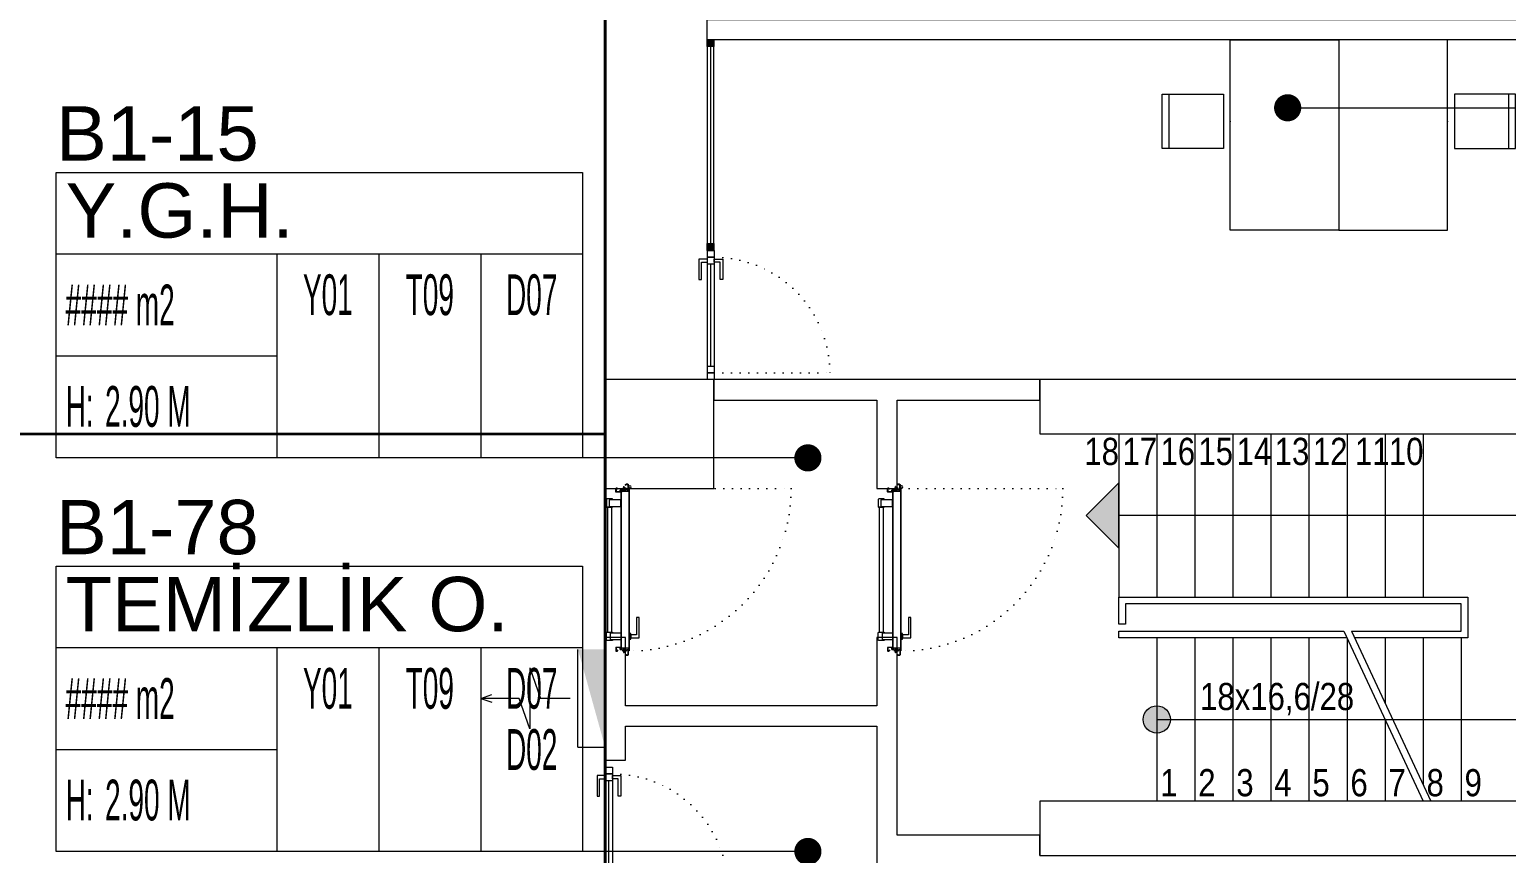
# Model space of a CAD drawing. Header units: metres. Extents: x -19121 to 152404, y -12107 to 46241.
# Drawn here: x 66816 to 67903, y 2131 to 2738 of the extents above; entities that cross this region are included whole.
import ezdxf
from ezdxf.enums import TextEntityAlignment as Align
from ezdxf.xclip import XClip

# ---------------------------------------------------------------- set-up
doc = ezdxf.new("R2010")
doc.units = ezdxf.units.M
doc.header["$LTSCALE"] = 50
doc.header["$MEASUREMENT"] = 0
doc.header["$XCLIPFRAME"] = 0
for name, pattern in [('DOT2', [0.125, 0, -0.125]), ('DOT5', [0.75, 0, -0.75]), ('HIDDEN', [0.375, 0.25, -0.125])]:
    doc.linetypes.add(name, pattern=pattern)
doc.layers.get('0').update_dxf_attribs({"color": 9, "lineweight": 9})
for name, color, linetype, lineweight in [('00', 9, 'Continuous', 9), ('01', 9, 'Continuous', 9), ('05', 9, 'Continuous', 9), ('06B', 9, 'Continuous', 9), ('06D', 9, 'Continuous', 9), ('10', 9, 'Continuous', 9), ('14', 9, 'Continuous', 9), ('15', 9, 'Continuous', 9), ('19', 9, 'Continuous', 9), ('20', 9, 'DOT2', 9), ('21', 9, 'Continuous', 9), ('21_mahal200', 9, 'Continuous', 9), ('32-ekipman', 9, 'Continuous', 9)]:
    doc.layers.add(name, color=color, linetype=linetype, lineweight=lineweight)
doc.styles.add('Arial', font='arial.ttf', dxfattribs={"height": 2.5})
doc.styles.add('MuuM_TEXT-STANDART', font='ARIALN.TTF')
doc.dimstyles.new('MuuM_DIM200', dxfattribs={"dimscale": 20, "dimtxt": 2, "dimasz": 1, "dimexe": 1, "dimexo": 1, "dimgap": 1, "dimtad": 1, "dimdec": 1, "dimrnd": 0.5, "dimdsep": 46, "dimtxsty": 'MuuM_TEXT-STANDART', "dimblk": 'ARCHTICK', "dimcen": 0, "dimdle": 0.15, "dimclrd": 256, "dimclre": 256, "dimclrt": 256, "dimadec": 0, "dimazin": 0, "dimtfac": 5, "dimtdec": 1, "dimtix": 1, "dimtmove": 2, "dimatfit": 3, "dimldrblk": 'DOT', "dimfxl": 3, "dimfxlon": 1, "dimtolj": 1, "dimlwd": -1, "dimlwe": -1, "dimarcsym": 0})

# ---------------------------------------------------------------- blocks, each defined once
blk = doc.blocks.new('p-kolon_80x80')
blk.add_lwpolyline([(-40, -40), (40, -40), (40, 40), (-40, 40)], close=True)
blk = doc.blocks.new('1.bod.mimari.elk')
at = {"layer": '01'}
blk.add_lwpolyline([(12040, -6150), (11560, -6150), (11560, -6190), (11990, -6190), (11990, -6460), (11560, -6460), (11560, -6500), (11600, -6500), (11600, -6500), (11990, -6500), (11990, -6610), (12040, -6610), (12040, -6150)], close=True, dxfattribs=at)
blk.add_blockref('p-kolon_80x80', (11280, -6190), dxfattribs=at)
blk = doc.blocks.new('p-sandalye')
blk.add_line((-45, 20), (-45, -20))
blk.add_lwpolyline([(-5, 20), (-50, 20), (-50, -20), (-5, -20)], close=True)
blk.add_point((0, 0.1))
blk = doc.blocks.new('p-masa_servis')
at = {"linetype": 'DOT5'}
blk.add_lwpolyline([(0, 0), (0, 0)], dxfattribs=at)
blk.add_lwpolyline([(0, 0), (0, -80), (140, -80), (140, 0)], close=True)
for p, rotation in [((60, 0), 270), ((50, -110.1), 2.073722e-10)]:
    blk.add_blockref('p-sandalye', p, dxfattribs=dict(rotation=rotation))
blk = doc.blocks.new('p-işyeri')
at = {"color": 0, "const_width": 2}
blk.add_lwpolyline([(200, 0), (200, 700), (-200, 700), (-200, 0)], close=True, dxfattribs=at)
blk = doc.blocks.new('p-M01-M02_merdiven-1050')
at = {"layer": '19'}
h = blk.add_hatch(color=256, dxfattribs=at)
h.dxf.hatch_style = 1
edge = h.paths.add_edge_path()
edge.add_arc((210, -344), 10, 270, 630)
h = blk.add_hatch(color=256, dxfattribs=at)
h.dxf.hatch_style = 1
h.paths.add_polyline_path([(84, -372), (36, -372), (60, -396)])
at = {"layer": '19', "linetype": 'Continuous'}
for points in [[(210, -344), (210, -120), (210, -60), (60, -60), (60, -372)], [(145, -200.7), (145, -120), (125, -120), (125, -120), (125, -367), (140, -367), (140, -372), (120, -372), (120, -367), (120, -115), (120, -115), (150, -115), (150, -198.4)], [(150, -120), (270, -120)], [(0, -148), (120, -148)], [(145, -200.7), (270, -142.4)], [(145, -206.3), (270, -148)], [(150, -148), (258, -148)], [(0, -176), (120, -176)], [(150, -176), (198, -176)], [(210, -176), (270, -176)], [(0, -204), (120, -204)], [(150, -204), (270, -204)], [(0, -232), (120, -232)], [(150, -232), (270, -232)], [(0, -260), (120, -260)], [(150, -260), (270, -260)], [(0, -288), (120, -288)], [(150, -288), (270, -288)], [(0, -316), (120, -316)], [(150, -316), (270, -316)], [(0, -344), (120, -344)], [(150, -344), (270, -344)], [(0, -372), (120, -372)]]:
    blk.add_lwpolyline(points, dxfattribs=at)
at = {"layer": '19'}
for points in [[(145, -206.3), (270, -148)], [(150, -204), (150, -372), (150, -372), (145, -372), (145, -372), (145, -206.3)]]:
    blk.add_lwpolyline(points, dxfattribs=at)
blk.add_lwpolyline([(84, -372), (36, -372), (60, -396)], close=True, dxfattribs=at)
blk.add_circle((210, -344), 10, dxfattribs=at)
blk = doc.blocks.new('*U19')
at = {"ltscale": 15}
for p, q in [((-25, 1), (-26, 0)), ((-25, -1), (-26, 0)), ((-23, 1), (-25, 1)), ((-23, 1), (-23, -2)), ((-21, -3), (-18, 3)), ((-21, -3), (-18, 3)), ((-20, -3), (-17, 3)), ((-20, -3), (-16, 3)), ((-18, -3), (-15, 3)), ((-18, -3), (-15, 3)), ((-18, 1), (-18, 2)), ((-17, -3), (-14, 3)), ((-17, -3), (-13, 3)), ((-17, 1), (-17, 2)), ((-15, -3), (-12, 3)), ((-15, -3), (-12, 3)), ((-15, 1), (-15, 2)), ((-14, -3), (-11, 3)), ((-14, -3), (-10, 3)), ((-14, 1), (-14, 2)), ((-12, -3), (-9, 3)), ((-12, -3), (-9, 3)), ((-12, 1), (-12, 2)), ((-11, -3), (-8, 3)), ((-11, -3), (-7, 3)), ((-11, 1), (-11, 2)), ((-9, -3), (-6, 3)), ((-9, -3), (-6, 3)), ((-9, 1), (-9, 2)), ((-8, -3), (-4, 3)), ((-8, -3), (-5, 3)), ((-8, 1), (-8, 2)), ((-6, -3), (-3, 3)), ((-6, -3), (-3, 3)), ((-6, 1), (-6, 2)), ((-5, -3), (-1, 3)), ((-5, -3), (-2, 3)), ((-5, 1), (-5, 2)), ((-3, 1), (-3, 2)), ((0, 4), (-2, 1)), ((-2, 1), (-2, 2)), ((0, 0), (-1, 0)), ((-25, -1), (-23, -2)), ((-9, -2), (-23, -2)), ((-21, -3), (-21, -2)), ((-20, -3), (-19, -2)), ((-20, -2), (-19, -2)), ((-19, -2), (-18, -2)), ((-18, -3), (-18, -2)), ((-17, -3), (-16, -2)), ((-17, -2), (-16, -2)), ((-16, -2), (-15, -2)), ((-15, -3), (-15, -2)), ((-14, -3), (-13, -2)), ((-14, -2), (-13, -2)), ((-13, -2), (-12, -2)), ((-12, -3), (-12, -2)), ((-11, -3), (-10, -2)), ((-11, -2), (-10, -2)), ((-10, -2), (-9, -2)), ((-9, -3), (-9, -2)), ((-8, -2), (-7, -2)), ((-8, -3), (-7, -2)), ((-7, -2), (-6, -2)), ((-6, -3), (-6, -2)), ((-5, -2), (-4, -2)), ((-5, -3), (-4, -2)), ((-4, -2), (-2, -2)), ((0, -4), (-2, -2)), ((0, 0), (-1, 0))]:
    blk.add_line(p, q, dxfattribs=at)
for p, q in [((-7, 1), (-23, 1)), ((-17, 1), (-19, 1)), ((-16, 1), (-17, 1)), ((-14, 1), (-16, 1)), ((-13, 1), (-14, 1)), ((-11, 1), (-13, 1)), ((-10, 1), (-11, 1)), ((-8, 1), (-10, 1)), ((-7, 1), (-8, 1)), ((-5, 1), (-7, 1)), ((-4, 1), (-5, 1)), ((-2, 1), (-4, 1)), ((-2, 1), (-2, 1)), ((0, 0), (0, 4)), ((-2, -2), (-2, -2)), ((0, 0), (0, -4))]:
    blk.add_line(p, q)
for centre, radius, start, end in [((-26, 4), 3.92, 274.361, 322.1025), ((-26, -4), 3.92, 37.8975, 85.639), ((-18, 3), 0.0971, 330.3204, 150.3204), ((-17, 3), 0.0971, 330.3204, 150.3204), ((-15, 3), 0.0971, 330.3204, 150.3204), ((-14, 3), 0.0971, 330.3204, 150.3204), ((-12, 3), 0.0971, 330.3204, 150.3204), ((-11, 3), 0.0971, 330.3204, 150.3204), ((-9, 3), 0.0971, 330.3204, 150.3204), ((-8, 3), 0.0971, 330.3204, 150.3204), ((-6, 3), 0.0971, 330.3204, 150.3204), ((-5, 3), 0.0971, 330.3204, 150.3204), ((-3, 3), 0.0971, 330.3204, 150.3204), ((-2, 3), 0.0971, 330.3204, 150.3204), ((-1, 0), 0.486, 90, 270), ((0, 4), 0.25, 0, 150.0864), ((-21, -3), 0.0971, 150.3204, 330.3204), ((-20, -3), 0.0971, 150.3204, 330.3204), ((-18, -3), 0.0971, 150.3204, 330.3204), ((-17, -3), 0.0971, 150.3204, 330.3204), ((-15, -3), 0.0971, 150.3204, 330.3204), ((-14, -3), 0.0971, 150.3204, 330.3204), ((-12, -3), 0.0971, 150.3204, 330.3204), ((-11, -3), 0.0971, 150.3204, 330.3204), ((-9, -3), 0.0971, 150.3204, 330.3204), ((-8, -3), 0.0971, 150.3204, 330.3204), ((-6, -3), 0.0971, 150.3204, 330.3204), ((-5, -3), 0.0971, 150.3204, 330.3204), ((0, -4), 0.25, 209.9136, 0)]:
    blk.add_arc(centre, radius, start, end, dxfattribs=at)
blk = doc.blocks.new('conta')
at = {"ltscale": 10}
for p, q in [((-2649.9, 5345.5), (-2649.8, 5345.6)), ((-2649.9, 5344.5), (-2649.8, 5344.3)), ((-2649.8, 5344.3), (-2649.7, 5344.3)), ((-2649.7, 5345.4), (-2649.3, 5345.4)), ((-2649.2, 5345.4), (-2649.1, 5345.5)), ((-2649, 5344), (-2648.8, 5343.8)), ((-2648.9, 5344.1), (-2648.7, 5343.9)), ((-2648.8, 5345.1), (-2648.6, 5345.3)), ((-2648.8, 5344.9), (-2648.6, 5345.2)), ((-2648.7, 5343.8), (-2648.7, 5343.8)), ((-2648.6, 5345.3), (-2648.6, 5345.3))]:
    blk.add_line(p, q, dxfattribs=at)
for centre, radius, start, end in [((-2649.8, 5345.5), 0.05, 140.6345, 188.9372), ((-2653, 5345), 3.19, 350.4674, 8.9372), ((-2649.9, 5344.5), 0.02, 170.4674, 213.7451), ((-2649.7, 5345.6), 0.0696, 22.2428, 159.258), ((-2650.9, 5345), 1.24, 340.3382, 16.7772), ((-2649.7, 5344.6), 0.03, 160.3382, 273.2666), ((-2649.7, 5345.4), 0.03, 90, 196.7772), ((-2649.6, 5341.5), 3.01, 80.4362, 93.2666), ((-2649.3, 5345.5), 0.05, 270, 303.0062), ((-2649.2, 5344.1), 0.231, 353.9571, 81.9004), ((-2649.1, 5345.5), 0.03, 4.7972, 123.0062), ((-2649.1, 5344.5), 0.03, 260.4362, 338.7066), ((-2651.2, 5344.8), 2.33, 7.5897, 18.7951), ((-2649, 5345.6), 0.05, 18.7951, 42.1429), ((-2650.2, 5345), 1.27, 338.7066, 23.0418), ((-2648.9, 5344.1), 0.1, 173.9571, 217.2653), ((-2648.8, 5345.1), 0.05, 187.5897, 322.7347), ((-2658.2, 5345.2), 9.36, 353.6857, 357.8537), ((-2648.8, 5344.2), 0.1, 173.6857, 217.2653), ((-2648.8, 5344.8), 0.05, 142.7347, 180.2669), ((-2648.7, 5343.8), 0.05, 217.2653, 307.2653), ((-2648.7, 5343.8), 0.05, 307.2653, 37.2653), ((-2648.6, 5345.3), 0.05, 52.7347, 142.7347), ((-2648.6, 5345.3), 0.05, 322.7347, 52.7347)]:
    blk.add_arc(centre, radius, start, end, dxfattribs=at)
for points, knots in [([(-2649, 5345.6), (-2649, 5345.6), (-2649.1, 5345.7), (-2649.2, 5345.4), (-2649.3, 5345.7), (-2649.4, 5345.5), (-2649.5, 5345.7), (-2649.6, 5345.5), (-2649.7, 5345.6), (-2649.7, 5345.6)], [0.0086373, 0.0086373, 0.0086373, 0.0086373, 0.1097304, 0.3133405, 0.4430081, 0.5658764, 0.7165186, 0.8527974, 0.9648495, 0.9648495, 0.9648495, 0.9648495]), ([(-2649.7, 5344.3), (-2649.7, 5344.3), (-2649.7, 5344.5), (-2649.6, 5344.3), (-2649.3, 5344.4), (-2649.2, 5344.4), (-2649.2, 5344.4)], [0, 0, 0, 0, 0.1008757, 0.3841126, 0.5436166, 0.6906785, 0.6906785, 0.6906785, 0.6906785])]:
    blk.add_open_spline(points, degree=3, knots=knots, dxfattribs=at)
blk = doc.blocks.new('p-yn_sackasa')
at = {"layer": '10', "linetype": 'Continuous'}
for p, q in [((-2.2, 0), (-2.2, -0.2)), ((0, 6.9), (0, 6.2)), ((0, 6.2), (0, 6.9)), ((0.1, 6.9), (0.1, 6.2)), ((0.2, 6.9), (0.2, 6.2)), ((2.7, 7.2), (0.3, 7.2)), ((2.7, 7.2), (0.3, 7.2)), ((2.7, 7), (0.3, 7)), ((0.3, 7), (2.7, 7)), ((0.3, 6.1), (0.8, 6.1)), ((0.7, 6), (0.3, 6)), ((0.3, 5.9), (0.7, 5.9)), ((0.8, 5.9), (0.3, 5.9)), ((0.7, 5.9), (0.7, 6)), ((0.7, -0.7), (0.7, 2.3)), ((0.7, -0.7), (0.7, 2.3)), ((0.8, 5.9), (0.8, 6.1)), ((0.8, -0.7), (0.8, 2.3)), ((0.8, -0.7), (0.8, 2.3)), ((0.9, 2.3), (1, 2.3)), ((0.9, 2.3), (0.9, 2.3)), ((1, 2.5), (1, 2.4)), ((1, 2.5), (1, 2.5)), ((1.1, 2.5), (1.1, 3.7)), ((1.1, 2.5), (1.1, 3.7)), ((1.3, 3.7), (1.3, 2.5)), ((1.3, 2.5), (1.3, 3.7)), ((2.5, 4), (1.4, 4)), ((1.4, 4), (2.5, 4)), ((1.4, 3.8), (2.5, 3.8)), ((2.5, 3.8), (1.4, 3.8)), ((2.5, 3.4), (2.6, 3.7)), ((2.6, 3.7), (2.5, 3.4)), ((2.7, 3.6), (2.6, 3.3)), ((2.7, 3.6), (2.6, 3.3)), ((2.8, 3.3), (2.8, 6.9)), ((2.8, 3.3), (2.8, 6.9)), ((2.9, 3.3), (2.9, 6.9)), ((2.9, 3.3), (2.9, 6.9)), ((-2.9, -1.7), (-2.9, -0.3)), ((-2.9, -0.3), (-2.9, -1.7)), ((-2.8, -0.3), (-2.8, -1.7)), ((-2.8, -0.3), (-2.8, -1.7)), ((-2.2, 0), (-2.7, 0)), ((-2.2, 0), (-2.7, 0)), ((-2.2, -0.1), (-2.7, -0.1)), ((-2.2, -0.2), (-2.7, -0.2)), ((1, -1.8), (-2.7, -1.8)), ((1, -1.9), (-2.7, -1.9)), ((-2.7, -2), (1, -2)), ((1, -2), (-2.7, -2)), ((-2.2, -0.1), (-2.2, 0)), ((0.9, -0.8), (1, -0.8)), ((0.9, -0.8), (0.9, -0.8)), ((1, -0.9), (1, -0.9)), ((1, -0.9), (1, -0.9)), ((1.1, -1), (1.1, -1.7)), ((1.1, -1), (1.1, -1.7)), ((1.3, -1), (1.3, -1.7)), ((1.3, -1), (1.3, -1.7))]:
    blk.add_line(p, q, dxfattribs=at)
for points in [[(0.1, 2.1), (0.7, 2.1), (0.7, -0.5), (0.1, -0.5)], [(0.1, 2.1), (0.4, 2.1), (0.4, -0.5), (0.1, -0.5)]]:
    blk.add_lwpolyline(points, close=True, dxfattribs=at)
for centre, radius, start, end in [((0.3, 6.9), 0.249, 90, 180), ((0.3, 6.9), 0.261, 90, 180), ((0.3, 6.2), 0.249, 181.345, 271.3502), ((0.3, 6.2), 0.261, 180, 270), ((0.3, 6.9), 0.122, 90, 180), ((0.3, 6.2), 0.122, 180, 270), ((0.3, 6.9), 0.11, 90, 180), ((0.3, 6.2), 0.11, 180, 270), ((0.9, 2.3), 0.206, 63.2169, 180), ((0.9, 2.3), 0.219, 63.2153, 180), ((0.9, 2.3), 0.0801, 63.215, 180), ((0.9, 2.3), 0.0674, 63.2144, 180), ((1, 2.5), 0.219, 243.2148, 0), ((1, 2.5), 0.0801, 243.2203, 0), ((1, 2.5), 0.206, 243.2197, 0), ((1, 2.5), 0.0674, 243.2129, 0), ((1.4, 3.7), 0.24, 90, 180), ((1.4, 3.7), 0.253, 90, 180), ((1.4, 3.7), 0.114, 90, 180), ((1.4, 3.7), 0.101, 90, 180), ((2.5, 3.7), 0.249, 342.8613, 90), ((2.5, 3.7), 0.261, 342.8602, 90), ((2.5, 3.7), 0.122, 342.8607, 90), ((2.5, 3.7), 0.11, 342.8621, 90), ((2.7, 3.3), 0.232, 162.8601, 0), ((2.7, 3.3), 0.219, 162.8613, 0), ((2.7, 3.3), 0.0927, 162.8605, 0), ((2.7, 3.3), 0.0801, 162.8624, 0), ((2.7, 6.9), 0.249, 0, 90), ((2.7, 6.9), 0.261, 0, 90), ((2.7, 6.9), 0.122, 0, 90), ((2.7, 6.9), 0.11, 0, 90), ((-2.7, -0.3), 0.24, 90, 180), ((-2.7, -0.3), 0.253, 90, 180), ((-2.7, -1.7), 0.24, 180, 270), ((-2.7, -1.7), 0.253, 180, 270), ((-2.7, -0.3), 0.114, 90, 180), ((-2.7, -0.3), 0.101, 90, 180), ((-2.7, -1.7), 0.114, 180, 270), ((-2.7, -1.7), 0.101, 180, 270), ((0.9, -0.7), 0.206, 180, 296.7851), ((0.9, -0.7), 0.219, 180, 296.785), ((0.9, -0.7), 0.0674, 180, 180.5245), ((0.9, -0.7), 0.0801, 180, 296.785), ((0.9, -0.7), 0.0674, 180, 296.7871), ((1, -1), 0.219, 0, 116.7854), ((1, -1), 0.206, 0, 116.7836), ((1, -1), 0.0801, 0, 116.7811), ((1, -1), 0.0674, 0, 116.7871), ((1, -1.7), 0.114, 270, 0), ((1, -1.7), 0.24, 270, 0), ((1, -1.7), 0.101, 270, 0), ((1, -1.7), 0.253, 270, 0)]:
    blk.add_arc(centre, radius, start, end, dxfattribs=at)
at = {"layer": '10', "xscale": 0.0842696629213483, "yscale": 0.0842696629213483, "zscale": 0.0842696629213483}
blk.add_blockref('*U19', (1, 1.3), dxfattribs=at)
at = {"layer": '14', "xscale": -0.7887640449438696, "yscale": 0.7887640449438696, "zscale": 0.7887640449438204, "rotation": 90}
blk.add_blockref('conta', (4217.8, -2086.4), dxfattribs=at)
blk = doc.blocks.new('*U353')
at = {"layer": '06D'}
for points in [[(9.9, 4.8), (9.9, 11), (24.9, 11), (24.9, 9.1), (12.1, 9.1), (12.1, 9.1), (12.1, 4.8), (9.9, 4.8)], [(8.8, 3.5), (8.8, 4.8), (13.2, 4.8), (13.2, 3.5), (8.8, 3.5)]]:
    blk.add_lwpolyline(points, dxfattribs=at)
for points in [[(8.5, -8.6), (7.9, -8.6), (7.9, -12.6, 0.414214), (8.2, -13), (13.7, -13, 0.414214), (14.1, -12.6), (14.1, -8.6), (13.5, -8.6)], [(111.5, -8.6), (112.1, -8.6), (112.1, -12.6, -0.414214), (111.7, -13), (106.2, -13, -0.414214), (105.9, -12.6), (105.9, -8.6), (106.5, -8.6)]]:
    blk.add_lwpolyline(points, format="xyb", dxfattribs=at)
for points in [[(8.5, -10), (13.5, -10), (13.5, -2.5), (8.5, -2.5)], [(105.9, -12.4), (14.1, -12.4), (14.1, -9.2), (105.9, -9.2)], [(111.5, -11.1), (106.5, -11.1), (106.5, -2.5), (111.5, -2.5)]]:
    blk.add_lwpolyline(points, close=True, dxfattribs=at)
at = {"layer": '10', "ltscale": 10}
for p, q in [((0.3, 3.4), (0.3, 3.3)), ((119.6, 3.5), (0.4, 3.5)), ((0.4, 3.4), (0.4, 3.3)), ((0.4, 3.2), (2.2, 3.2)), ((119.5, 3.4), (0.5, 3.4)), ((0.5, 3.3), (2.3, 3.3)), ((2, 0.9), (1, 0.9)), ((2, 0.9), (1, 0.9)), ((2, 0.7), (1, 0.7)), ((2, 0.7), (1, 0.7)), ((1, 0.3), (2, -0.4)), ((1, 0.3), (2, -0.4)), ((2, -0.4), (2, 1.1)), ((2, 1.1), (2.3, 1.1)), ((2, -0.4), (2, 1.1)), ((2, 1.1), (2.3, 1.1)), ((2.3, 3.1), (2.3, -2.4)), ((2.3, 1.1), (2.3, -0.4)), ((2.3, 1.1), (2.3, -0.4)), ((2.4, 3.2), (2.4, -2.3)), ((117.5, 3.2), (117.5, -2.3)), ((119.5, 3.3), (117.6, 3.3)), ((119.6, 3.2), (117.7, 3.2)), ((117.7, 3.1), (117.7, -2.4)), ((117.7, 1.1), (118, 1.1)), ((117.7, 0.7), (117.7, 1.1)), ((117.7, -0.8), (117.7, 0.7)), ((118, 1.1), (118, 0.7)), ((118, 0.7), (118, -0.8)), ((119, 0), (118, 0.7)), ((119.5, 3.4), (119.5, 3.3)), ((119.7, 3.4), (119.7, 3.3)), ((120.8, 3), (120.8, 3.4)), ((120.8, 3), (120.8, 3.4)), ((121.1, 3), (121.1, 3.4)), ((121.1, 3), (121.1, 3.4)), ((121.2, 3.1), (121.1, 3.1)), ((121.2, 3.1), (121.1, 3.1)), ((121.2, 3.1), (121.2, 3.2)), ((121.2, 3.1), (121.2, 3.2)), ((121.6, 3.7), (121.7, 3.6)), ((121.6, 3.7), (121.7, 3.6)), ((2, -0.8), (2, -0.4)), ((2, -0.8), (2, -0.4)), ((2.3, -0.8), (2, -0.8)), ((2.3, -0.8), (2, -0.8)), ((2.3, -0.4), (2.3, -0.8)), ((2.3, -0.4), (2.3, -0.8)), ((117.6, -2.5), (2.4, -2.5)), ((117.5, -2.3), (2.5, -2.3)), ((118, -0.8), (117.7, -0.8)), ((118, -0.4), (119, -0.4)), ((118, -0.6), (119, -0.6))]:
    blk.add_line(p, q, dxfattribs=at)
blk.add_circle((120.9, 4.2), 0.843, dxfattribs=at)
blk.add_circle((120.9, 4.2), 0.843, dxfattribs=at)
for centre, radius, start, end in [((0.4, 3.4), 0.1, 90, 180), ((0.4, 3.3), 0.1, 180, 270), ((0.5, 3.4), 0.005, 90, 180), ((0.5, 3.3), 0.005, 180, 270), ((2.2, 3.1), 0.05, 0, 90), ((2.3, 3.2), 0.1, 0, 90), ((117.6, 3.2), 0.1, 90, 180), ((117.7, 3.1), 0.05, 90, 180), ((119.5, 3.4), 0.005, 0, 90), ((119.5, 3.3), 0.005, 270, 0), ((119.6, 3.4), 0.1, 0, 90), ((119.6, 3.3), 0.1, 270, 0), ((120.4, 3.2), 0.302, 299.9685, 74.4476), ((120.4, 3.2), 0.302, 299.9685, 74.4476), ((120.4, 3.2), 0.428, 322.379, 23.648), ((120.4, 3.2), 0.428, 322.379, 23.648), ((120.9, 4.2), 1.01, 285.7139, 320.5908), ((120.9, 4.2), 1.01, 285.7139, 320.5908), ((2.4, -2.3), 0.141, 194.9271, 255.0729), ((117.5, -2.3), 0.05, 270, 0), ((117.6, -2.4), 0.1, 270, 0)]:
    blk.add_arc(centre, radius, start, end, dxfattribs=at)
at = {"layer": '20'}
blk.add_lwpolyline([(119.7, 3.4), (119.7, 122.8, 0.414214), (0.3, 3.4, -1)], format="xyb", dxfattribs=at)
at = {"xscale": -1, "rotation": 180}
blk.add_blockref('p-yn_sackasa', (0, 1), dxfattribs=at)
at = {"rotation": 180}
blk.add_blockref('p-yn_sackasa', (120, 1), dxfattribs=at)
blk = doc.blocks.new('YD-72-20')
at = {"linetype": 'Continuous'}
for p, q in [((0, 0.714), (-0.028, 0.634)), ((0, 0.714), (0.028, 0.634)), ((0, 0.434), (0, 0.714)), ((-0.225, 0.355), (0.225, 0.355)), ((-0.225, 0.355), (0, 0.276)), ((0.225, 0.355), (0, 0.434)), ((0, 0.058), (0, 0.276)), ((0.36, 0), (-0.36, 0)), ((0.36, 0), (0.36, -0.2))]:
    blk.add_line(p, q, dxfattribs=at)
blk.add_solid([(0.36, -0.2), (-0.36, 0), (-0.36, -0.2)])
blk = doc.blocks.new('b1 yan.dol')
at = {"xscale": -100, "yscale": 100, "zscale": 100, "rotation": 90}
blk.add_blockref('YD-72-20', (67220, -17265.9), dxfattribs=at)
blk = doc.blocks.new('p-al-01')
at = {"layer": '06B'}
for points in [[(27, 4.3), (27, 10.6), (42, 10.6), (42, 8.7), (29.3, 8.7), (29.3, 8.7), (29.3, 4.3), (27, 4.3)], [(27, -0.7), (27, -6.9), (42, -6.9), (42, -5), (29.3, -5), (29.3, -5), (29.3, -0.7), (27, -0.7)]]:
    blk.add_lwpolyline(points, dxfattribs=at)
at = {"layer": '06D'}
for p, q in [((115.7, 4.3), (28.8, 4.3)), ((28.8, -0.7), (115.7, -0.7))]:
    blk.add_line(p, q, dxfattribs=at)
at = {"layer": '10'}
for points in [[(25.7, -0.7), (25.7, 4.3), (20.7, 4.3), (20.7, -0.7)], [(30.7, -0.7), (30.7, 4.3), (25.7, 4.3), (25.7, -0.7)], [(110.7, -0.7), (110.7, 4.3), (105.7, 4.3), (105.7, -0.7)], [(115.7, -0.7), (115.7, 4.3), (110.7, 4.3), (110.7, -0.7)]]:
    blk.add_lwpolyline(points, close=True, dxfattribs=at)
at = {"layer": '15'}
blk.add_lwpolyline([(105.7, 1.8), (30.7, 1.8)], dxfattribs=at)
at = {"layer": '20'}
blk.add_lwpolyline([(110.7, -0.7), (110.7, -85.7)], dxfattribs=at)
blk.add_arc((110.7, -0.7), 85, 180, 270, dxfattribs=at)
blk = doc.blocks.new('prf-10x10')
blk.add_lwpolyline([(-5, -5), (5, -5), (5, 5), (-5, 5)], close=True)
at = {"color": 255}
blk.add_solid([(-5, -5), (5, -5), (-5, 5), (5, 5)], dxfattribs=at)
at = {"layer": '10'}
blk.add_point((0, 0), dxfattribs=at)
blk = doc.blocks.new('*U395')
at = {"layer": '06D'}
blk.add_lwpolyline([(-2.5, 155), (2.5, 155), (2.5, 0), (-2.5, 0)], close=True, dxfattribs=at)
at = {"layer": '15'}
blk.add_lwpolyline([(0, 150), (0, 5)], dxfattribs=at)
at = {"layer": '10', "xscale": 0.5, "yscale": 0.5, "rotation": 90}
for p in [(0, 152.5), (0, 2.5)]:
    blk.add_blockref('prf-10x10', p, dxfattribs=at)
blk = doc.blocks.new('_ArchTick')
at = {"color": 0, "linetype": 'ByBlock', "const_width": 0.15}
blk.add_lwpolyline([(-0.5, -0.5), (0.5, 0.5)], dxfattribs=at)
blk = doc.blocks.new('_Dot')
at = {"color": 0, "linetype": 'ByBlock', "lineweight": -2}
blk.add_line((-0.5, 0), (-1, 0), dxfattribs=at)
at = {"color": 0, "linetype": 'ByBlock', "const_width": 0.5}
blk.add_lwpolyline([(-0.25, 0, 1), (0.25, 0, 1)], format="xyb", close=True, dxfattribs=at)
blk = doc.blocks.new('0_roomno2')
blk.add_lwpolyline([(19.375, -10.5), (0, -10.5), (0, 0), (19.375, 0)], close=True)
for points in [[(0, -3), (19.375, -3)], [(8.125, -3), (8.125, -10.5)], [(11.875, -3), (11.875, -10.5)], [(15.625, -3), (15.625, -10.5)], [(0, -6.75), (8.125, -6.75)]]:
    blk.add_lwpolyline(points)
at = {"style": 'MuuM_TEXT-STANDART', "width": 0.6}
blk.add_text('H:', height=1.5, dxfattribs=at).set_placement((0.35, -8.608), align=Align.MIDDLE_LEFT)
at = {"style": 'Arial'}
blk.add_attdef('ODANO', (0, 1.17), '', height=2, dxfattribs=at)
blk.add_attdef('MEKANADI', text='', height=2, dxfattribs=at).set_placement((0.35, -3), align=Align.BOTTOM_LEFT)
at = {"style": 'MuuM_TEXT-STANDART', "width": 0.6}
for tag, p in [('YER01', (10, -4.5)), ('TAVAN01', (13.75, -4.5)), ('DUVAR01', (17.5, -4.5)), ('YER02', (10, -6.75)), ('TAVAN02', (13.75, -6.75)), ('DUVAR02', (17.5, -6.75)), ('YER03', (10, -9)), ('TAVAN03', (13.75, -9)), ('DUVAR03', (17.5, -9))]:
    blk.add_attdef(tag, text='', height=1.5, dxfattribs=at).set_placement(p, align=Align.MIDDLE_CENTER)
for tag, p in [('M2', (0.35, -4.875)), ('TEMIZTAVANYUKSEKLIGI', (1.8, -8.608))]:
    blk.add_attdef(tag, text='', height=1.5, dxfattribs=at).set_placement(p, align=Align.MIDDLE_LEFT)
blk = doc.blocks.new('1.bod.mimari1.elk')
at = {"layer": '00'}
for p, q in [((11255, -6339.71), (11240, -6339.71)), ((11240, -6339.71), (11240, -6430)), ((11255, -6390), (11255, -6339.71)), ((11455, -6339.71), (11440, -6339.71)), ((11440, -6339.71), (11440, -6390)), ((11455, -6485), (11455, -6339.71)), ((11440, -6390), (11255, -6390)), ((11255, -6430), (11255, -6405)), ((11255, -6405), (11440, -6405)), ((11440, -6405), (11440, -6595)), ((11240, -6430), (11255, -6430)), ((11560, -6485), (11455, -6485)), ((11560, -6500), (11560, -6485))]:
    blk.add_line(p, q, dxfattribs=at)
blk.add_lwpolyline([(11315, -5885), (12020, -5885), (12020, -5860), (12040, -5860), (12040, -5925), (12020, -5925), (12020, -5900), (11315, -5900)], close=True, dxfattribs=at)
blk.add_lwpolyline([(11455, -6165), (11560, -6165), (11560, -6150), (11320, -6150), (11320, -6165), (11440, -6165), (11440, -6230), (11455, -6230), (11455, -6165)], dxfattribs=at)
at = {"xscale": -1}
blk.add_blockref('*U395', (11317.5, -6055), dxfattribs=at)
at = {"xscale": -1, "rotation": 90}
for p in [(11319.6, -6034.33), (11244.6, -6414.33)]:
    blk.add_blockref('p-al-01', p, dxfattribs=at)
at = {"rotation": 270}
blk.add_blockref('p-M01-M02_merdiven-1050', (11990, -6190), dxfattribs=at)
at = {"layer": '05'}
ref = blk.add_blockref('p-masa_servis', (11700, -5900), dxfattribs=dict(at, xscale=-1, rotation=90))
XClip(ref).set_block_clipping_path([(-55.5106706136, -84.5585723777), (163.3295749435, 61.9818189005)])
ref = blk.add_blockref('p-masa_servis', (11860, -5900), dxfattribs=dict(at, rotation=270))
XClip(ref).set_block_clipping_path([(-55.5106706136, -84.5585723777), (163.3295749435, 61.9818189005)])
at = {"layer": '06D', "color": 89, "linetype": 'HIDDEN', "true_color": 0x2e4d23, "rotation": 90}
for p in [(11240, -5990), (11240, -6390)]:
    blk.add_blockref('p-işyeri', p, dxfattribs=at)
at = {"layer": '06D', "color": 89, "linetype": 'HIDDEN', "true_color": 0x2e4d23}
ref = blk.add_blockref('p-işyeri', (11240, -6390), dxfattribs=dict(at, rotation=90))
XClip(ref).set_block_clipping_path([(109.9999956945, -461.2174844945), (711.4007203042, 30)])
at = {"layer": '10', "xscale": -1, "rotation": 270}
for p in [(11254.05, -6349.85), (11454.05, -6349.85)]:
    blk.add_blockref('*U353', p, dxfattribs=at)
at = {"layer": '21_mahal200'}
ref = blk.add_blockref('0_roomno2', (10835.94, -5997.57), dxfattribs=dict(at, xscale=20, yscale=20, zscale=20))
ref.add_attrib('ODANO', 'B1-15', (10835.94, -5988.92), dxfattribs={"layer": '0', "height": 40, "style": 'Arial'})
ref.add_attrib('MEKANADI', 'Y.G.H.', dxfattribs={"layer": '0', "height": 40, "style": 'Arial'}).set_placement((10842.94, -6057.57), align=Align.BOTTOM_LEFT)
ref.add_attrib('M2', '#### m2', dxfattribs={"layer": '0', "height": 30, "style": 'MuuM_TEXT-STANDART', "width": 0.6}).set_placement((10842.94, -6095.07), align=Align.MIDDLE_LEFT)
ref.add_attrib('TEMIZTAVANYUKSEKLIGI', '2.90 M', dxfattribs={"layer": '0', "height": 30, "style": 'MuuM_TEXT-STANDART', "width": 0.6}).set_placement((10871.94, -6169.73), align=Align.MIDDLE_LEFT)
ref.add_attrib('YER01', 'Y01', dxfattribs={"layer": '0', "height": 30, "style": 'MuuM_TEXT-STANDART', "width": 0.6}).set_placement((11035.94, -6087.57), align=Align.MIDDLE_CENTER)
ref.add_attrib('TAVAN01', 'T09', dxfattribs={"layer": '0', "height": 30, "style": 'MuuM_TEXT-STANDART', "width": 0.6}).set_placement((11110.94, -6087.57), align=Align.MIDDLE_CENTER)
ref.add_attrib('DUVAR01', 'D07', dxfattribs={"layer": '0', "height": 30, "style": 'MuuM_TEXT-STANDART', "width": 0.6}).set_placement((11185.94, -6087.57), align=Align.MIDDLE_CENTER)
ref = blk.add_blockref('0_roomno2', (10835.94, -6287.11), dxfattribs=dict(at, xscale=20, yscale=20, zscale=20))
ref.add_attrib('ODANO', 'B1-78', (10835.94, -6278.46), dxfattribs={"layer": '0', "height": 40, "style": 'Arial'})
ref.add_attrib('MEKANADI', 'TEMİZLİK O.', dxfattribs={"layer": '0', "height": 40, "style": 'Arial'}).set_placement((10842.94, -6347.11), align=Align.BOTTOM_LEFT)
ref.add_attrib('M2', '#### m2', dxfattribs={"layer": '0', "height": 30, "style": 'MuuM_TEXT-STANDART', "width": 0.6}).set_placement((10842.94, -6384.61), align=Align.MIDDLE_LEFT)
ref.add_attrib('TEMIZTAVANYUKSEKLIGI', '2.90 M', dxfattribs={"layer": '0', "height": 30, "style": 'MuuM_TEXT-STANDART', "width": 0.6}).set_placement((10871.94, -6459.27), align=Align.MIDDLE_LEFT)
ref.add_attrib('YER01', 'Y01', dxfattribs={"layer": '0', "height": 30, "style": 'MuuM_TEXT-STANDART', "width": 0.6}).set_placement((11035.94, -6377.11), align=Align.MIDDLE_CENTER)
ref.add_attrib('TAVAN01', 'T09', dxfattribs={"layer": '0', "height": 30, "style": 'MuuM_TEXT-STANDART', "width": 0.6}).set_placement((11110.94, -6377.11), align=Align.MIDDLE_CENTER)
ref.add_attrib('DUVAR01', 'D07', dxfattribs={"layer": '0', "height": 30, "style": 'MuuM_TEXT-STANDART', "width": 0.6}).set_placement((11185.94, -6377.11), align=Align.MIDDLE_CENTER)
ref.add_attrib('DUVAR02', 'D02', dxfattribs={"layer": '0', "height": 30, "style": 'MuuM_TEXT-STANDART', "width": 0.6}).set_placement((11185.94, -6422.11), align=Align.MIDDLE_CENTER)
at = {"layer": '32-ekipman'}
blk.add_blockref('b1 yan.dol', (-56000, 10881.42), dxfattribs=at)
at = {"layer": '21', "style": 'MuuM_TEXT-STANDART'}
for s, p in [('18', (11592.68, -6212.82)), ('17', (11620.74, -6212.82)), ('16', (11648.74, -6212.82)), ('15', (11676.6, -6212.82)), ('14', (11704.78, -6212.82)), ('13', (11732.74, -6212.82)), ('12', (11760.86, -6212.82)), ('11', (11791.89, -6212.82)), ('10', (11816.78, -6212.82))]:
    blk.add_text(s, height=20, dxfattribs=at).set_placement(p)
for s, p in [('18x16,6/28', (11791.24, -6393.12)), ('1', (11661.25, -6456.49)), ('2', (11689.25, -6456.49)), ('3', (11717.25, -6456.49)), ('4', (11745.25, -6456.49)), ('5', (11773.25, -6456.49)), ('6', (11801.25, -6456.49)), ('7', (11829.25, -6456.49)), ('8', (11857.25, -6456.49)), ('9', (11885.25, -6456.49))]:
    blk.add_text(s, height=20, dxfattribs=at).set_placement(p, align=Align.RIGHT)
at = {"layer": '21_mahal200'}
for points in [[(11742.32, -5950.05), (12129.8, -5950.05)], [(11389.22, -6207.57), (11223.44, -6207.57)], [(11389.22, -6497.11), (11223.44, -6497.11)]]:
    blk.add_leader(points, dimstyle='MuuM_DIM200', override={"dimasz": 1, "dimfxl": 10}, dxfattribs=at)

msp = doc.modelspace()

# ---------------------------------------------------------------- block references
at = {"layer": '06D'}
for name in ['1.bod.mimari.elk', '1.bod.mimari1.elk']:
    msp.add_blockref(name, (56000, 8630), dxfattribs=at)

doc.saveas('drawing.dxf')
